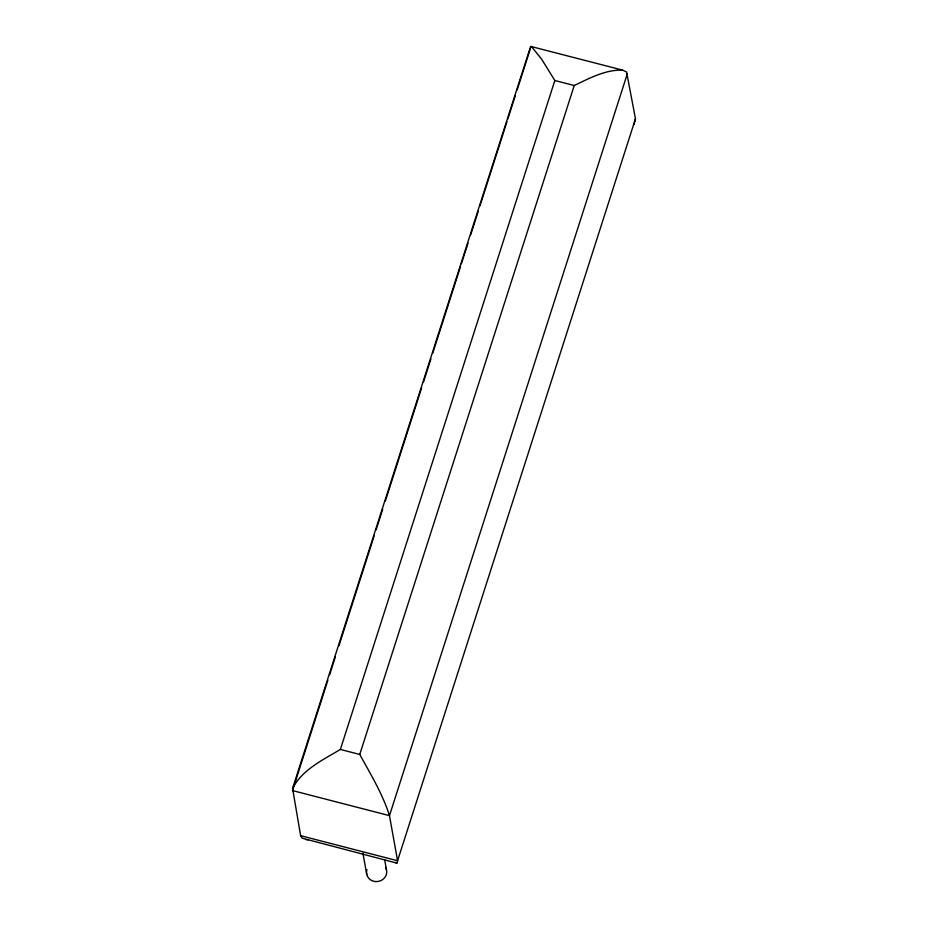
<?xml version="1.0" encoding="UTF-8"?>
<svg xmlns="http://www.w3.org/2000/svg" width="928" height="928" viewBox="0 0 928 928"><rect width="100%" height="100%" fill="white"/><g stroke="black" fill="none" stroke-linecap="round" stroke-linejoin="round"><path stroke-width="1.39" d="M292.587 788.44L300.626 835.676L302.192 838.204L397.184 863.202L397.578 860.743L389.47 815.642C382.638 793.962 370.655 774.277 359.751 754.452L340.367 749.441C323.025 759.87 302.145 769.66 292.587 788.44L530.63 46.4L622.502 70.087L626.586 71.99L635.471 118.772L634.01 124.526M327.874 680.247L292.506 790.575L389.47 815.642L627.363 73.672M329.649 674.726L335.391 656.804M338.929 645.772L374.309 535.433M376.072 529.923L382.707 509.228M385.364 500.958L421.625 387.869M423.388 382.348L430.905 358.904M432.68 353.394L460.532 266.51M461.413 263.749L468.048 243.066M470.705 234.784L478.222 211.34M479.985 205.83L506.955 121.696M507.848 118.935L515.365 95.491M517.128 89.981L530.398 48.604M340.367 749.441L554.84 80.504L541.65 59.195L531.442 46.539M359.751 754.452L574.235 85.515C589.373 78.312 605.288 69.658 622.502 70.087M635.471 118.772L397.578 860.743L300.626 835.676M305.73 839.573L308.2 839.805M554.84 80.504L574.235 85.515M395.56 862.39L396.5 863.04M384.691 859.792L386.477 869.745M362.918 853.203L366.757 874.524M385.549 867.448A10.15 9.442 -10.2 0 1 377.626 881.53A10.15 9.442 -10.2 0 1 366.92 869.629"/></g></svg>
